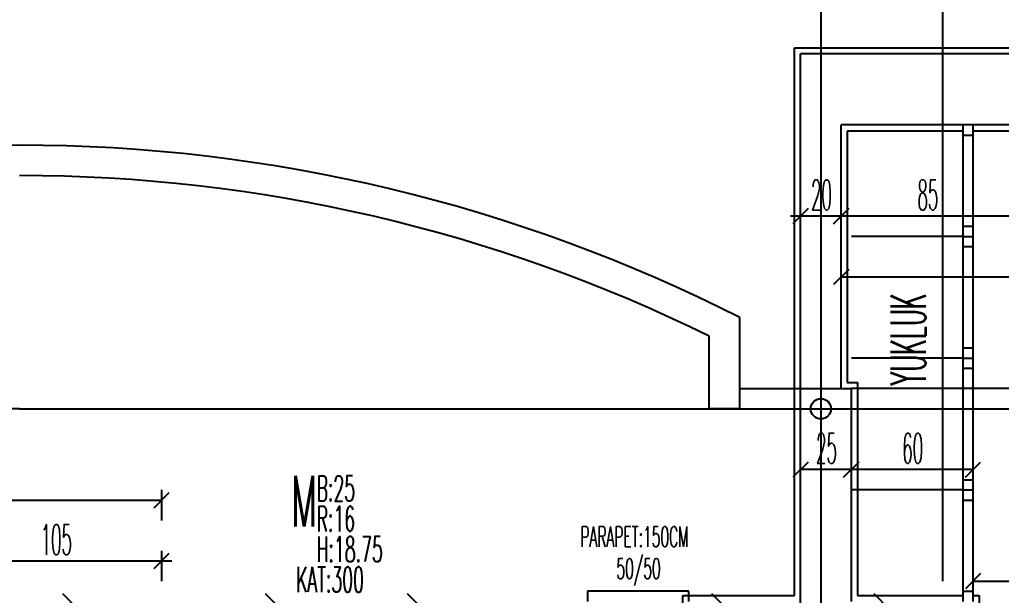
# Model space of a CAD drawing. Extents: x 78 to 306, y -397 to 18.
# Drawn here: x 274.5601 to 274.6569, y -396.478 to -396.4212 of the extents above; entities that cross this region are included whole.
import ezdxf

# ---------------------------------------------------------------- set-up
doc = ezdxf.new("R2010")
doc.units = 0
doc.header["$LTSCALE"] = 0.5
doc.header["$MEASUREMENT"] = 0
doc.linetypes.add('DASHDOT2', pattern=[0.5, 0.25, -0.125, 0, -0.125])
doc.linetypes.add('DOT2', pattern=[0.125, 0, -0.125])
doc.layers.get('0').update_dxf_attribs({"linetype": 'CONTINUOUS'})
for name, color, linetype in [('AKS', 5, 'DASHDOT2'), ('ASHADE', 7, 'CONTINUOUS'), ('DUVAR', 6, 'CONTINUOUS'), ('IZDUSUM', 2, 'DOT2'), ('KAPI', 1, 'CONTINUOUS'), ('KOLON', 4, 'CONTINUOUS'), ('MERDIVEN', 3, 'CONTINUOUS'), ('OLCU', 31, 'CONTINUOUS'), ('SIVA', 7, 'CONTINUOUS'), ('TARAMA', 8, 'CONTINUOUS')]:
    doc.layers.add(name, color=color, linetype=linetype)
doc.styles.add('ICMEKAN', font='romans.shx', dxfattribs={"width": 0.55, "height": 0.2})
doc.styles.add('OLCU', font='romans.shx', dxfattribs={"width": 0.6, "height": 0.125})
doc.styles.add('OLCUIC', font='ROMANS.SHX', dxfattribs={"width": 0.4, "height": 0.15})

msp = doc.modelspace()

# ---------------------------------------------------------------- linework, layer by layer
at = {"color": 0, "linetype": 'ByBlock'}
for p, q in [((274.637893941935, -396.4398098737721), (274.636393941935, -396.4413098737721)), ((274.640393941935, -396.4413098737721), (274.641893941935, -396.4398098737721)), ((274.641893941935, -396.4398098737721), (274.640393941935, -396.4413098737721)), ((274.641893941935, -396.4458098737721), (274.640393941935, -396.4473098737721)), ((274.637893941935, -396.4648098737721), (274.636393941935, -396.4663098737721)), ((274.641393941935, -396.4663098737721), (274.642893941935, -396.4648098737721)), ((274.642893941935, -396.4648098737721), (274.641393941935, -396.4663098737721)), ((274.653393941935, -396.4663098737721), (274.654893941935, -396.4648098737721)), ((274.573393941935, -396.4693098737721), (274.574893941935, -396.4678098737721)), ((274.573393941935, -396.4753098737721), (274.574893941935, -396.4738098737721)), ((274.654893941935, -396.4758098737721), (274.653393941935, -396.4773098737721)), ((274.565893941935, -396.4793098737721), (274.564393941935, -396.4778098737721)), ((274.585893941935, -396.4793098737721), (274.584393941935, -396.4778098737721)), ((274.599893941935, -396.4793098737721), (274.598393941935, -396.4778098737721)), ((274.629893941935, -396.4793098737721), (274.628393941935, -396.4778098737721)), ((274.645893941935, -396.4793098737721), (274.644393941935, -396.4778098737721))]:
    msp.add_line(p, q, dxfattribs=at)
at = {"layer": 'AKS'}
for p, q in [((274.5601439419353, -396.8395598737721), (274.5601439419353, -396.3515598737721)), ((274.6101439419353, -396.8395598737721), (274.6101439419353, -396.3515598737721)), ((274.6511439419353, -396.3515598737721), (274.6511439419353, -396.8395598737721)), ((274.5711439419353, -396.8355598737721), (274.5711439419353, -396.3555598737721)), ((274.6391439419353, -396.3555598737721), (274.6391439419353, -396.8355598737721)), ((274.5601439419353, -396.4595598737721), (274.2641439419361, -396.4595598737721)), ((274.5601439419353, -396.4595598737721), (274.8561439419346, -396.4595598737721))]:
    msp.add_line(p, q, dxfattribs=at)
at = {"layer": 'ASHADE'}
msp.add_circle((274.6391439419353, -396.4595598737721), 0.0009999999999999432, dxfattribs=at)
at = {"layer": 'DUVAR'}
for p, q in [((274.6371439419425, -396.4575598737721), (274.6371439419434, -396.4245598737758)), ((274.6581439419313, -396.4245598737758), (274.6371439419434, -396.4245598737758)), ((274.6411439419404, -396.4575598737721), (274.6411439419394, -396.4315598737762)), ((274.6581439419313, -396.431559873776), (274.6411439419388, -396.4315598737762))]:
    msp.add_line(p, q, dxfattribs=at)
at = {"layer": 'IZDUSUM', "ltscale": 0.6}
msp.add_line((274.7391439419353, -396.4575598737758), (274.6421439419353, -396.4575598737758), dxfattribs=at)
at = {"layer": 'KAPI'}
for p, q in [((274.6531439419394, -396.43155987378), (274.6531439419351, -396.4785598737749)), ((274.6541439419394, -396.43155987378), (274.6541439419352, -396.478559873775)), ((274.6531439419254, -396.4325598737778), (274.6541439419253, -396.4325598737778)), ((274.6531439419254, -396.4415598737734), (274.6541439419254, -396.4415598737734)), ((274.6531439419254, -396.4425598737735), (274.6541439419254, -396.4425598737735)), ((274.6531439419254, -396.4435598737734), (274.6541439419254, -396.4435598737734)), ((274.6531439419315, -396.4535598737741), (274.6541439419316, -396.4535598737741)), ((274.6531439419315, -396.4545598737741), (274.6541439419316, -396.4545598737741)), ((274.6531439419315, -396.4555598737741), (274.6541439419316, -396.4555598737741)), ((274.6531439419315, -396.4665598737741), (274.6541439419316, -396.4665598737741)), ((274.6531439419315, -396.4675598737741), (274.6541439419316, -396.4675598737741)), ((274.6531439419315, -396.4685598737741), (274.6541439419316, -396.4685598737741)), ((274.626143941937, -396.4775598737797), (274.616143941937, -396.4775598737797)), ((274.616143941937, -396.4775598737797), (274.616143941937, -396.4785598737798)), ((274.626143941937, -396.4785598737798), (274.626143941937, -396.4775598737797)), ((274.6531439419315, -396.4775598737741), (274.6541439419316, -396.4775598737741))]:
    msp.add_line(p, q, dxfattribs=at)
at = {"layer": 'KOLON'}
for p, q in [((274.6371439419353, -396.4575598737721), (274.6421439419353, -396.4575598737721)), ((274.6371439419353, -396.4835598737721), (274.6371439419353, -396.4575598737721)), ((274.6421439419353, -396.4575598737721), (274.6421439419353, -396.4785598737756))]:
    msp.add_line(p, q, dxfattribs=at)
at = {"layer": 'OLCU', "ltscale": 1.4}
for p, q in [((274.775143941935, -396.4405598737721), (274.636143941935, -396.4405598737721)), ((274.641143941935, -396.4405598737721), (274.637143941935, -396.4405598737721)), ((274.658143941935, -396.4405598737721), (274.641143941935, -396.4405598737721)), ((274.740143941935, -396.4465598737721), (274.641143941935, -396.4465598737721)), ((274.642143941935, -396.4655598737721), (274.637143941935, -396.4655598737721)), ((274.654143941935, -396.4655598737721), (274.642143941935, -396.4655598737721)), ((274.574143941935, -396.4675598737721), (274.574143941935, -396.4705598737721)), ((274.513143941935, -396.4685598737721), (274.574143941935, -396.4685598737721)), ((274.574143941935, -396.4735598737721), (274.574143941935, -396.4765598737721)), ((274.5121439419351, -396.4745598737721), (274.575143941935, -396.4745598737721)), ((274.553143941935, -396.4745598737721), (274.574143941935, -396.4745598737721)), ((274.654143941935, -396.4765598737721), (274.740143941935, -396.4765598737721))]:
    msp.add_line(p, q, dxfattribs=at)
at = {"layer": 'SIVA', "ltscale": 1.4}
for p, q in [((274.6365439419353, -396.4575598737721), (274.6365439419435, -396.4239598737758)), ((274.6365439419435, -396.4239598737758), (274.6587439419312, -396.4239598737758)), ((274.6531439419393, -396.4321598737761), (274.6417439419395, -396.4321598737762)), ((274.6417439419395, -396.4321598737762), (274.6417439419404, -396.4569598737721)), ((274.6587439419312, -396.432159873776), (274.6541439419393, -396.432159873776)), ((274.6417439419404, -396.4569598737721), (274.6427439419354, -396.4569598737721)), ((274.6427439419354, -396.4569598737721), (274.6427439419354, -396.4779598737756)), ((274.6365439419353, -396.4779598737748), (274.6365439419353, -396.4575598737721)), ((274.6255439419367, -396.4805598737799), (274.6255439419367, -396.4779598737796)), ((274.6255439419367, -396.4779598737796), (274.6271439419353, -396.4779598737792)), ((274.6271439419353, -396.4779598737792), (274.6365439419353, -396.4779598737748)), ((274.6427439419354, -396.4779598737756), (274.6531439419352, -396.4779598737751)), ((274.6541439419352, -396.4779598737751), (274.6547439419352, -396.4779598737751)), ((274.6547439419352, -396.4779598737751), (274.6547439419352, -396.4835598737721))]:
    msp.add_line(p, q, dxfattribs=at)
at = {"layer": 'TARAMA'}
for p, q in [((274.653173750288, -396.4425598737721), (274.642173750288, -396.4425598737721)), ((274.6311439419352, -396.4595598737759), (274.6311439419358, -396.4505598737721)), ((274.628143941935, -396.4595598737762), (274.628143941935, -396.4523999430706)), ((274.653173750288, -396.4545598737721), (274.642173750288, -396.4545598737721)), ((274.6311439419349, -396.4595598737759), (274.6311439419352, -396.4552997095516)), ((274.6311439419352, -396.4575598737763), (274.6371439419423, -396.4575598737769)), ((274.6311439419352, -396.4595598737762), (274.628143941935, -396.4595598737762)), ((274.653173750288, -396.4675598737721), (274.642173750288, -396.4675598737721))]:
    msp.add_line(p, q, dxfattribs=at)
for centre, radius, start, end in [((274.5601299180959, -396.5902660095654), 0.1567061364139614, 89.99487252489386, 116.9355436543225), ((274.5601579657748, -396.5902660095654), 0.1567061364139614, 63.06445634567752, 90.00512747510615), ((274.560157257158, -396.5903817048288), 0.1538218316261668, 63.76950622780137, 90.00495967355943)]:
    msp.add_arc(centre, radius, start, end, dxfattribs=at)

# ---------------------------------------------------------------- texts
at = {"layer": 'KAPI', "style": 'OLCU', "width": 0.5}
for s, p in [('B:25', (274.5894186686809, -396.4686590875199)), ('R:16', (274.5894186686809, -396.47165908752)), ('H:18.75', (274.5894186686809, -396.47465908752)), ('KAT:300', (274.5873956680491, -396.47765908752))]:
    msp.add_text(s, height=0.0025, rotation=359.9999999982087, dxfattribs=at).set_placement(p)
at = {"layer": 'KAPI', "linetype": 'Continuous', "style": 'ICMEKAN', "width": 0.5}
for s, p in [('PARAPET:150CM', (274.615439616921, -396.4731826543356)), ('50/50', (274.6189839166097, -396.4763230264891))]:
    msp.add_text(s, height=0.002, dxfattribs=at).set_placement(p)
at = {"layer": 'MERDIVEN', "linetype": 'ByBlock', "style": 'OLCU', "width": 0.5}
msp.add_text('YUKLUK', height=0.0035, rotation=90, dxfattribs=at).set_placement((274.6495072181788, -396.4572407034274))
at = {"layer": 'MERDIVEN', "style": 'OLCU', "width": 0.5}
msp.add_text('M', height=0.005, dxfattribs=at).set_placement((274.5869220567138, -396.4711787544593))
at = {"layer": 'OLCU', "style": 'OLCUIC', "width": 0.4}
for s, p in [('20', (274.6381725133636, -396.4399598737721)), ('85', (274.6486725133636, -396.4399598737721)), ('25', (274.6386725133636, -396.4649598737721)), ('60', (274.6471725133636, -396.4649598737721)), ('105', (274.5622153705065, -396.4739598737721))]:
    msp.add_text(s, height=0.003, dxfattribs=at).set_placement(p)

doc.saveas('drawing.dxf')
